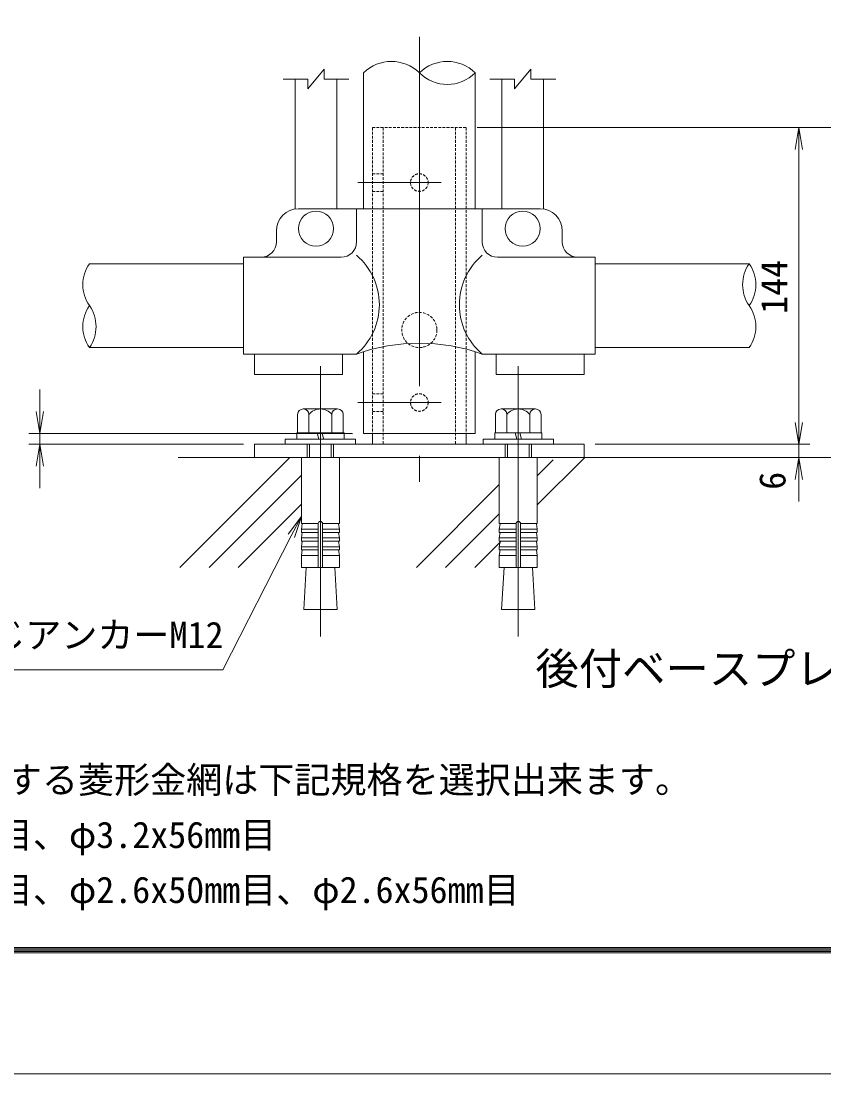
# Model space of a CAD drawing. Units: millimetres, scale not verified. Extents: x -4200 to 4200, y -2970 to 2970.
# Drawn here: x -2316 to -855, y -2970 to -1055 of the extents above; entities that cross this region are included whole.
import ezdxf
from ezdxf.enums import TextEntityAlignment as Align

# ---------------------------------------------------------------- set-up
doc = ezdxf.new("R2010")
doc.units = ezdxf.units.MM
doc.header["$LTSCALE"] = 20
doc.linetypes.add('USER1', pattern=[50.8, 31.75, -6.35, 6.35, -6.35])
doc.linetypes.add('USER2', pattern=[0.375, 0.25, -0.125])
for name, color, linetype, lineweight in [('0-0_D-BMK', 2, 'USER1', 13), ('0-1_D-STR1', 1, 'Continuous', 18), ('0-2_D-STR-DIM', 7, 'Continuous', 9), ('0-3_0', 3, 'Continuous', 18), ('0-5_D-STR3', 3, 'Continuous', 13), ('0-6_D-STR-TXT', 7, 'Continuous', 9), ('0-8_D-TTL', 7, 'Continuous', 9), ('0-B_D-BGD', 7, 'Continuous', 9), ('0-D_D-DCR-HCH', 7, 'Continuous', 9)]:
    doc.layers.add(name, color=color, linetype=linetype, lineweight=lineweight)
doc.layers.add('0-4_D-TTL-TXT', color=7, linetype='Continuous')
doc.styles.add('ＭＳ ゴシック', font='')
doc.styles.get('ＭＳ ゴシック').set_extended_font_data('MS Gothic')

# ---------------------------------------------------------------- blocks, each defined once
blk = doc.blocks.new('_Open')
at = {"layer": '0-3_0', "color": 7, "lineweight": 9}
blk.add_line((-20, 3.33), (0, 0), dxfattribs=at)
blk.add_lwpolyline([(-20, -3.33), (0, 0), (-20, 0)], dxfattribs=at)
blk = doc.blocks.new('MLeader3')
at = {"layer": '0-6_D-STR-TXT'}
blk.add_line((-1829.94, -1988.66), (-1805.75, -1956.12), dxfattribs=at)
for points in [[(-1818.08, -1994.75), (-1805.75, -1956.12), (-1824.01, -1991.71)], [(-1824.01, -1991.71), (-1948.76, -2234.83), (-2699.47, -2234.83), (-2706.67, -2234.83)]]:
    blk.add_lwpolyline(points, dxfattribs=at)

msp = doc.modelspace()

# ---------------------------------------------------------------- linework, layer by layer
at = {"layer": '0-0_D-BMK'}
for p, q in [((-1591.15, -1084.21), (-1591.15, -1893.04)), ((-1551.57, -1349.04), (-1703.34, -1349.04)), ((-1771.15, -1682.64), (-1771.15, -2174.66)), ((-1411.15, -1682.64), (-1411.15, -2174.66)), ((-1551.57, -1749.04), (-1703.34, -1749.04))]:
    msp.add_line(p, q, dxfattribs=at)
at = {"layer": '0-1_D-STR1'}
for p, q in [((-1692.75, -1396.84), (-1692.75, -1149.68)), ((-1489.55, -1396.84), (-1489.55, -1149.68)), ((-1911.15, -1496.64), (-2191.15, -1496.64)), ((-1271.15, -1496.64), (-991.15, -1496.64)), ((-1911.15, -1649.04), (-2191.15, -1649.04)), ((-1692.75, -1805.04), (-1692.75, -1656.65)), ((-1489.55, -1805.04), (-1489.55, -1656.65)), ((-1271.15, -1649.04), (-991.15, -1649.04)), ((-1692.75, -1805.04), (-1489.55, -1805.04))]:
    msp.add_line(p, q, dxfattribs=at)
at = {"layer": '0-2_D-STR-DIM'}
for p, q in [((-1794.15, -1178.84), (-1764.15, -1142.84)), ((-1764.15, -1160.84), (-1764.15, -1142.84)), ((-1418.15, -1178.84), (-1388.15, -1142.84)), ((-1388.15, -1160.84), (-1388.15, -1142.84)), ((-1839.15, -1160.84), (-1794.15, -1160.84)), ((-1794.15, -1178.84), (-1794.15, -1160.84)), ((-1764.15, -1160.84), (-1719.15, -1160.84)), ((-1463.15, -1160.84), (-1418.15, -1160.84)), ((-1418.15, -1178.84), (-1418.15, -1160.84)), ((-1388.15, -1160.84), (-1343.15, -1160.84)), ((-1485.75, -1249.04), (-880.87, -1249.04)), ((-1485.75, -1249.04), (-740.87, -1249.04)), ((-900.87, -1289.04), (-900.87, -1785.04)), ((-2281.43, -1765.04), (-2281.43, -1725.04)), ((-900.87, -1785.04), (-900.87, -1745.04)), ((-1712.75, -1805.04), (-2301.43, -1805.04)), ((-2281.43, -1825.04), (-2281.43, -1805.04)), ((-1911.15, -1825.04), (-2301.43, -1825.04)), ((-1271.15, -1825.04), (-880.87, -1825.04)), ((-1271.15, -1825.04), (-880.87, -1825.04)), ((-900.87, -1825.04), (-900.87, -1849.04)), ((-1271.15, -1849.04), (-880.87, -1849.04)), ((-1271.15, -1849.04), (-740.87, -1849.04)), ((-2281.43, -1865.04), (-2281.43, -1905.04)), ((-900.87, -1889.04), (-900.87, -1929.04))]:
    msp.add_line(p, q, dxfattribs=at)
for centre, radius, start, end in [((-1641.95, -1200.8), 72.07, 45.18146, 134.81854), ((-1540.35, -1200.8), 72.07, 45.18146, 134.81854), ((-1540.35, -1098.56), 72.07, 225.18146, 314.81854), ((-2136.67, -1534.74), 66.48, 145.03504, 214.96496), ((-936.67, -1534.74), 66.48, 145.03504, 214.96496), ((-1045.64, -1534.74), 66.48, 325.03504, 34.96496), ((-2136.67, -1610.94), 66.48, 145.03422, 214.96578), ((-2245.64, -1610.94), 66.48, 325.03504, 34.96496), ((-1045.63, -1610.94), 66.48, 325.03422, 34.96578)]:
    msp.add_arc(centre, radius, start, end, dxfattribs=at)
at = {"layer": '0-5_D-STR3'}
for p, q in [((-1817.15, -1160.84), (-1817.15, -1397.3)), ((-1741.15, -1160.84), (-1741.15, -1396.84)), ((-1441.15, -1160.84), (-1441.15, -1396.84)), ((-1365.15, -1160.84), (-1365.15, -1397.3)), ((-1811.15, -1396.84), (-1371.15, -1396.84)), ((-1705.35, -1396.84), (-1705.35, -1456.84)), ((-1476.95, -1396.84), (-1476.95, -1456.84)), ((-1851.15, -1436.84), (-1851.15, -1456.84)), ((-1331.15, -1436.84), (-1331.15, -1456.84)), ((-1911.15, -1484.84), (-1911.15, -1660.84)), ((-1733.35, -1484.84), (-1911.15, -1484.84)), ((-1271.15, -1484.84), (-1448.95, -1484.84)), ((-1271.15, -1484.84), (-1271.15, -1660.84)), ((-1705.35, -1660.84), (-1911.15, -1660.84)), ((-1891.15, -1660.84), (-1891.15, -1698.04)), ((-1731.15, -1660.84), (-1731.15, -1698.04)), ((-1271.15, -1660.84), (-1476.95, -1660.84)), ((-1451.15, -1660.84), (-1451.15, -1698.04)), ((-1291.15, -1660.84), (-1291.15, -1698.04)), ((-1731.15, -1698.04), (-1891.15, -1698.04)), ((-1291.15, -1698.04), (-1451.15, -1698.04)), ((-1676.55, -1805.04), (-1676.55, -1825.04)), ((-1505.75, -1805.04), (-1505.75, -1825.04)), ((-1805.75, -1849.04), (-1736.55, -1849.04)), ((-1445.75, -1849.04), (-1376.55, -1849.04))]:
    msp.add_line(p, q, dxfattribs=at)
at = {"layer": '0-5_D-STR3', "linetype": 'USER2'}
for p, q in [((-1676.55, -1249.04), (-1676.55, -1805.04)), ((-1676.55, -1249.04), (-1505.75, -1249.04)), ((-1656.95, -1249.04), (-1656.95, -1825.04)), ((-1525.35, -1249.04), (-1525.35, -1825.04)), ((-1505.75, -1249.04), (-1505.75, -1805.04)), ((-1676.55, -1333.04), (-1656.95, -1333.04)), ((-1676.55, -1365.04), (-1656.95, -1365.04)), ((-1676.55, -1733.04), (-1656.95, -1733.04)), ((-1676.55, -1765.04), (-1656.95, -1765.04))]:
    msp.add_line(p, q, dxfattribs=at)
at = {"layer": '0-5_D-STR3', "lineweight": 18}
for p, q in [((-1739.98, -1760.64), (-1802.33, -1760.64)), ((-1795.15, -1760.64), (-1747.15, -1760.64)), ((-1379.98, -1760.64), (-1442.33, -1760.64)), ((-1435.15, -1760.64), (-1387.15, -1760.64)), ((-1812.72, -1770.64), (-1812.72, -1803.84)), ((-1791.94, -1803.84), (-1791.94, -1770.64)), ((-1750.37, -1803.84), (-1750.37, -1770.64)), ((-1729.58, -1803.84), (-1729.58, -1770.64)), ((-1452.72, -1770.64), (-1452.72, -1803.84)), ((-1431.94, -1803.84), (-1431.94, -1770.64)), ((-1390.37, -1803.84), (-1390.37, -1770.64)), ((-1369.58, -1803.84), (-1369.58, -1770.64)), ((-1835.15, -1815.84), (-1835.15, -1825.04)), ((-1707.15, -1815.84), (-1835.15, -1815.84)), ((-1728.15, -1803.84), (-1814.15, -1803.84)), ((-1814.15, -1803.84), (-1814.15, -1815.84)), ((-1814.15, -1815.84), (-1728.15, -1815.84)), ((-1812.72, -1803.84), (-1729.58, -1803.84)), ((-1777.15, -1803.84), (-1773.94, -1815.84)), ((-1765.15, -1815.84), (-1768.37, -1803.84)), ((-1728.15, -1815.84), (-1728.15, -1803.84)), ((-1707.15, -1825.04), (-1707.15, -1815.84)), ((-1475.15, -1815.84), (-1475.15, -1825.04)), ((-1347.15, -1815.84), (-1475.15, -1815.84)), ((-1368.15, -1803.84), (-1454.15, -1803.84)), ((-1454.15, -1803.84), (-1454.15, -1815.84)), ((-1454.15, -1815.84), (-1368.15, -1815.84)), ((-1452.72, -1803.84), (-1369.58, -1803.84)), ((-1417.15, -1803.84), (-1413.94, -1815.84)), ((-1405.15, -1815.84), (-1408.37, -1803.84)), ((-1368.15, -1815.84), (-1368.15, -1803.84)), ((-1347.15, -1825.04), (-1347.15, -1815.84)), ((-1835.15, -1825.04), (-1707.15, -1825.04)), ((-1795.14, -1825.04), (-1795.14, -1849.04)), ((-1790.82, -1849.04), (-1790.82, -1825.04)), ((-1751.46, -1849.04), (-1751.46, -1825.04)), ((-1747.14, -1849.04), (-1747.14, -1825.04)), ((-1475.15, -1825.04), (-1347.15, -1825.04)), ((-1435.14, -1825.04), (-1435.14, -1849.04)), ((-1430.82, -1849.04), (-1430.82, -1825.04)), ((-1391.46, -1849.04), (-1391.46, -1825.04)), ((-1387.14, -1849.04), (-1387.14, -1825.04)), ((-1805.75, -1849.04), (-1805.75, -1969.19)), ((-1736.55, -1849.04), (-1736.55, -1969.19)), ((-1445.75, -1849.04), (-1445.75, -1969.19)), ((-1376.55, -1849.04), (-1376.55, -1969.19)), ((-1775.15, -1969.19), (-1805.75, -1969.19)), ((-1805.75, -1979.19), (-1804.02, -1969.35)), ((-1775.15, -1969.19), (-1775.15, -2049.04)), ((-1767.15, -1969.19), (-1736.55, -1969.19)), ((-1767.15, -1969.19), (-1767.15, -2049.04)), ((-1736.55, -1979.19), (-1738.29, -1969.35)), ((-1415.15, -1969.19), (-1445.75, -1969.19)), ((-1445.75, -1979.19), (-1444.02, -1969.35)), ((-1415.15, -1969.19), (-1415.15, -2049.04)), ((-1407.15, -1969.19), (-1376.55, -1969.19)), ((-1407.15, -1969.19), (-1407.15, -2049.04)), ((-1376.55, -1979.19), (-1378.29, -1969.35)), ((-1805.75, -1979.19), (-1775.15, -1979.19)), ((-1805.75, -1979.19), (-1805.75, -1985.19)), ((-1805.75, -1985.19), (-1775.15, -1985.19)), ((-1805.75, -1995.19), (-1804.02, -1985.35)), ((-1736.55, -1979.19), (-1767.15, -1979.19)), ((-1736.55, -1985.19), (-1767.15, -1985.19)), ((-1736.55, -1995.19), (-1738.29, -1985.35)), ((-1736.55, -1979.19), (-1736.55, -1985.19)), ((-1445.75, -1979.19), (-1415.15, -1979.19)), ((-1445.75, -1979.19), (-1445.75, -1985.19)), ((-1445.75, -1985.19), (-1415.15, -1985.19)), ((-1445.75, -1995.19), (-1444.02, -1985.35)), ((-1376.55, -1979.19), (-1407.15, -1979.19)), ((-1376.55, -1985.19), (-1407.15, -1985.19)), ((-1376.55, -1995.19), (-1378.29, -1985.35)), ((-1376.55, -1979.19), (-1376.55, -1985.19)), ((-1805.75, -1995.19), (-1775.15, -1995.19)), ((-1805.75, -1995.19), (-1805.75, -2001.19)), ((-1805.75, -2001.19), (-1775.15, -2001.19)), ((-1805.75, -2011.19), (-1804.02, -2001.35)), ((-1736.55, -1995.19), (-1767.15, -1995.19)), ((-1736.55, -2001.19), (-1767.15, -2001.19)), ((-1736.55, -2011.19), (-1738.29, -2001.35)), ((-1736.55, -1995.19), (-1736.55, -2001.19)), ((-1445.75, -1995.19), (-1415.15, -1995.19)), ((-1445.75, -1995.19), (-1445.75, -2001.19)), ((-1445.75, -2001.19), (-1415.15, -2001.19)), ((-1445.75, -2011.19), (-1444.02, -2001.35)), ((-1376.55, -1995.19), (-1407.15, -1995.19)), ((-1376.55, -2001.19), (-1407.15, -2001.19)), ((-1376.55, -2011.19), (-1378.29, -2001.35)), ((-1376.55, -1995.19), (-1376.55, -2001.19)), ((-1805.75, -2011.19), (-1775.15, -2011.19)), ((-1805.75, -2011.19), (-1805.75, -2017.19)), ((-1805.75, -2027.04), (-1804.02, -2017.19)), ((-1805.75, -2017.19), (-1775.15, -2017.19)), ((-1805.75, -2027.04), (-1775.15, -2027.04)), ((-1805.75, -2027.04), (-1805.75, -2049.04)), ((-1736.55, -2011.19), (-1767.15, -2011.19)), ((-1736.55, -2017.19), (-1767.15, -2017.19)), ((-1736.55, -2027.04), (-1767.15, -2027.04)), ((-1736.55, -2027.04), (-1738.29, -2017.19)), ((-1736.55, -2011.19), (-1736.55, -2017.19)), ((-1736.55, -2027.04), (-1736.55, -2049.04)), ((-1445.75, -2011.19), (-1415.15, -2011.19)), ((-1445.75, -2011.19), (-1445.75, -2017.19)), ((-1445.75, -2027.04), (-1444.02, -2017.19)), ((-1445.75, -2017.19), (-1415.15, -2017.19)), ((-1445.75, -2027.04), (-1415.15, -2027.04)), ((-1445.75, -2027.04), (-1445.75, -2049.04)), ((-1376.55, -2011.19), (-1407.15, -2011.19)), ((-1376.55, -2017.19), (-1407.15, -2017.19)), ((-1376.55, -2027.04), (-1407.15, -2027.04)), ((-1376.55, -2027.04), (-1378.29, -2017.19)), ((-1376.55, -2011.19), (-1376.55, -2017.19)), ((-1376.55, -2027.04), (-1376.55, -2049.04)), ((-1805.75, -2049.04), (-1736.55, -2049.04)), ((-1797.13, -2049.04), (-1801.47, -2125.44)), ((-1745.17, -2049.04), (-1740.84, -2125.44)), ((-1445.75, -2049.04), (-1376.55, -2049.04)), ((-1437.13, -2049.04), (-1441.47, -2125.44)), ((-1385.17, -2049.04), (-1380.84, -2125.44)), ((-1740.84, -2125.44), (-1801.47, -2125.44)), ((-1380.84, -2125.44), (-1441.47, -2125.44))]:
    msp.add_line(p, q, dxfattribs=at)
at = {"layer": '0-5_D-STR3'}
msp.add_lwpolyline([(-1891.15, -1849.04), (-1291.15, -1849.04), (-1291.15, -1825.04), (-1891.15, -1825.04)], close=True, dxfattribs=at)
at = {"layer": '0-5_D-STR3', "linetype": 'USER2'}
for centre, radius in [((-1591.15, -1349.04), 16), ((-1591.15, -1617.04), 32), ((-1591.15, -1749.04), 16)]:
    msp.add_circle(centre, radius, dxfattribs=at)
at = {"layer": '0-5_D-STR3'}
for centre in [(-1779.15, -1432.84), (-1403.15, -1432.84)]:
    msp.add_circle(centre, 32, dxfattribs=at)
for centre, radius, start, end in [((-1811.15, -1436.84), 40, 90, 180), ((-1371.15, -1436.84), 40, 0, 90), ((-1879.15, -1456.84), 28, 270, 0), ((-1733.35, -1456.84), 28, 270, 0), ((-1448.95, -1456.84), 28, 180, 270), ((-1303.15, -1456.84), 28, 180, 270), ((-1781.86, -1571.09), 117.94, 310.4464, 49.5536), ((-1400.44, -1571.09), 117.94, 130.4464, 229.5536), ((-1591.15, -1982.79), 341.6, 70.46947, 109.53053)]:
    msp.add_arc(centre, radius, start, end, dxfattribs=at)
at = {"layer": '0-5_D-STR3', "lineweight": 18}
for centre, radius, start, end in [((-1802.33, -1771.04), 10.4, 2.20423, 177.79577), ((-1771.15, -1787.24), 26.6, 38.61324, 141.38676), ((-1739.98, -1771.04), 10.4, 2.20423, 177.79577), ((-1442.33, -1771.04), 10.4, 2.20423, 177.79577), ((-1411.15, -1787.24), 26.6, 38.61324, 141.38676), ((-1379.98, -1771.04), 10.4, 2.20423, 177.79577), ((-1771.15, -1969.19), 4, 0, 180), ((-1411.15, -1969.19), 4, 0, 180)]:
    msp.add_arc(centre, radius, start, end, dxfattribs=at)
at = {"layer": '0-8_D-TTL', "color": 2, "lineweight": 18}
msp.add_lwpolyline([(-4200, 2970), (4200, 2970), (4200, -2970), (-4200, -2970)], close=True, dxfattribs=at)
at = {"layer": '0-8_D-TTL'}
for points in [[(-3930, 2750), (3930, 2750), (3930, -2750), (-3930, -2750)], [(-3927.5, 2747.5), (3927.5, 2747.5), (3927.5, -2747.5), (-3927.5, -2747.5)], [(-3925, 2745), (3925, 2745), (3925, -2745), (-3925, -2745)], [(-3922.5, 2742.5), (3922.5, 2742.5), (3922.5, -2742.5), (-3922.5, -2742.5)], [(-3920, 2740), (3920, 2740), (3920, -2740), (-3920, -2740)]]:
    msp.add_lwpolyline(points, close=True, dxfattribs=at)
at = {"layer": '0-B_D-BGD'}
msp.add_line((-1019.71, -1849.04), (-2029.63, -1849.04), dxfattribs=at)
at = {"layer": '0-D_D-DCR-HCH'}
for p, q in [((-2026.77, -2049.04), (-1826.77, -1849.04)), ((-1376.58, -1935.26), (-1290.37, -1849.04)), ((-1376.58, -1882.22), (-1347.48, -1853.12)), ((-1973.73, -2049.04), (-1805.79, -1881.1)), ((-1596.43, -2049.04), (-1445.78, -1898.39)), ((-1920.7, -2049.04), (-1805.79, -1934.14)), ((-1543.4, -2049.04), (-1445.78, -1951.42)), ((-1490.37, -2049.04), (-1442.52, -2001.19))]:
    msp.add_line(p, q, dxfattribs=at)

# ---------------------------------------------------------------- block references
at = {"layer": '0-2_D-STR-DIM', "xscale": 2, "yscale": 2}
for p, rotation in [((-900.87, -1249.04), 90), ((-2281.43, -1805.04), 270), ((-900.87, -1825.04), 270), ((-900.87, -1825.04), 270), ((-2281.43, -1825.04), 90), ((-900.87, -1849.04), 90)]:
    msp.add_blockref('_Open', p, dxfattribs=dict(at, rotation=rotation))
at = {"layer": '0-6_D-STR-TXT'}
msp.add_blockref('MLeader3', (0, 0), dxfattribs=at)

# ---------------------------------------------------------------- texts
at = {"layer": '0-2_D-STR-DIM', "style": 'ＭＳ ゴシック'}
for s, p in [('144', (-907.62, -1587.82)), ('6', (-910.66, -1907.66))]:
    msp.add_text(s, height=48.09, rotation=90, dxfattribs=at).set_placement(p, align=Align.BOTTOM_LEFT)
at = {"layer": '0-4_D-TTL-TXT', "style": 'ＭＳ ゴシック'}
for s, height, p in [('後付ベースプレート詳細図', 57.77, (-1379.93, -2279.16)), ('（備\u3000考）本図に使用する菱形金網は下記規格を選択出来ます。', 48.09, (-2999.12, -2473.6)), ('\u3000\u3000\u3000\u3000\u3000φ3.2x50mm目、φ3.2x56mm目', 48.09, (-2999.12, -2573.6)), ('\u3000\u3000\u3000\u3000\u3000φ2.6x40mm目、φ2.6x50mm目、φ2.6x56mm目', 48.09, (-2999.12, -2673.6))]:
    msp.add_text(s, height=height, dxfattribs=at).set_placement(p, align=Align.BOTTOM_LEFT)
at = {"layer": '0-6_D-STR-TXT', "style": 'ＭＳ ゴシック'}
msp.add_text('他穿孔めねじアンカーM12', height=48.09, dxfattribs=at).set_placement((-2701.5, -2210.05), align=Align.BOTTOM_LEFT)

doc.saveas('drawing.dxf')
